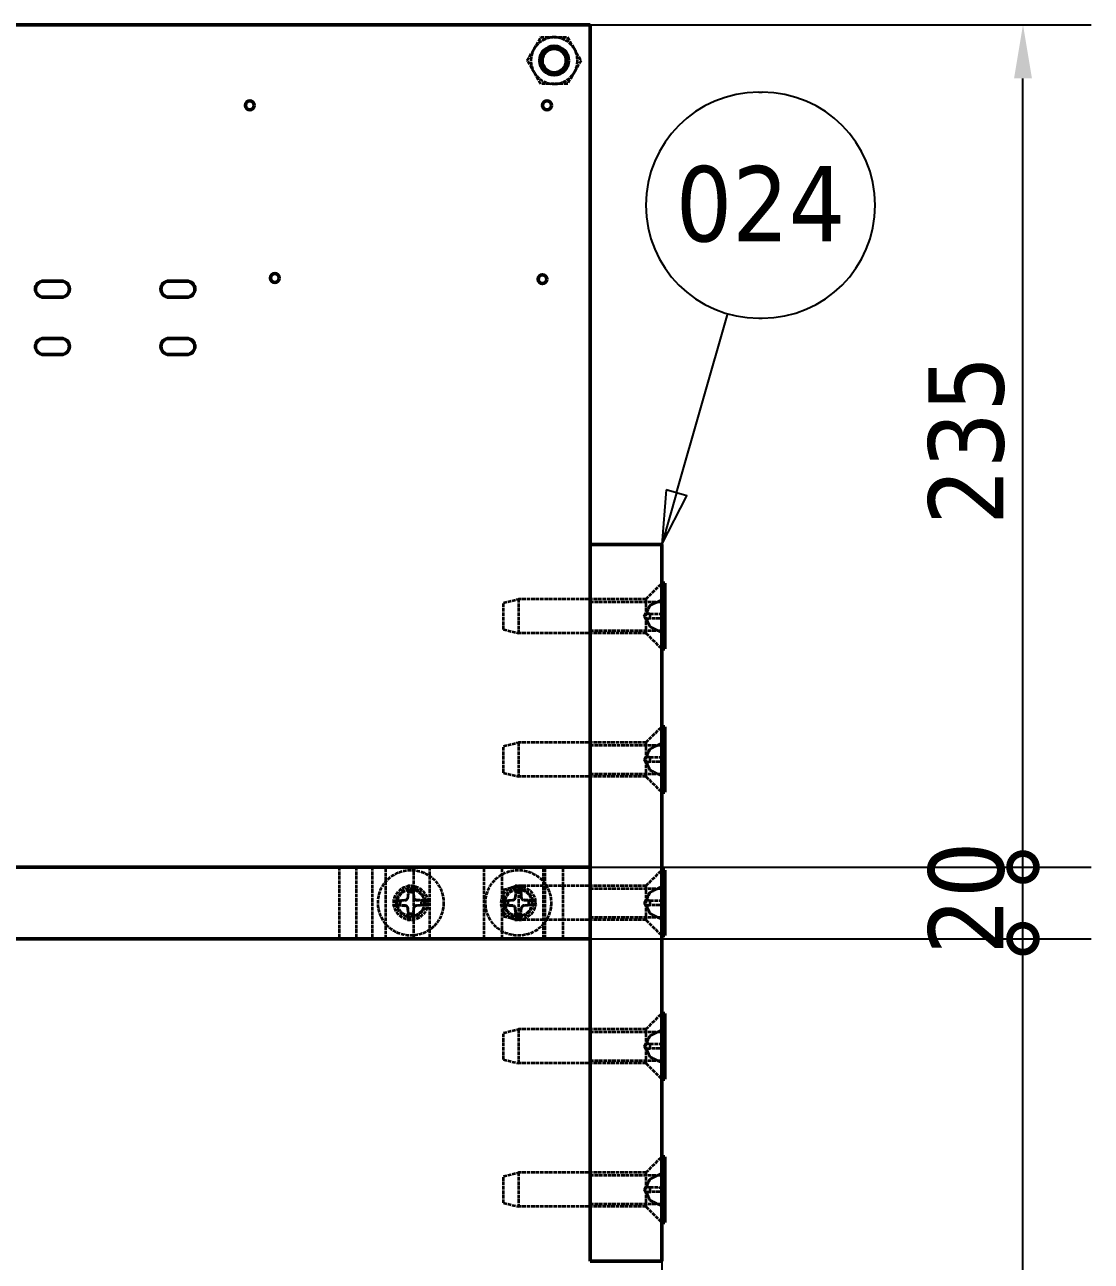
# Model space of a CAD drawing. Header units: millimetres. Extents: x -1407 to 2520, y 0 to 1782.
# Drawn here: x 603.7 to 901.3, y 567.5 to 912.5 of the extents above; entities that cross this region are included whole.
import ezdxf

# ---------------------------------------------------------------- set-up
doc = ezdxf.new("R2010")
doc.units = ezdxf.units.MM
doc.header["$LTSCALE"] = 6
doc.linetypes.add('DASHED', pattern=[0.2068, 0.1655, -0.0413])
for name, color, linetype, lineweight in [('Dimension (ISO)', 7, 'Continuous', 25), ('Hidden (ISO)', 7, 'DASHED', 35), ('Symbol (ISO)', 7, 'Continuous', 25), ('Visible (ISO)', 7, 'Continuous', 50)]:
    doc.layers.add(name, color=color, linetype=linetype, lineweight=lineweight)
doc.styles.add('Note Text (ISO)', font='tahoma.ttf')
doc.dimstyles.new('Default (ISO)', dxfattribs={"dimscale": 6, "dimtxt": 3.5, "dimasz": 2.5, "dimexe": 3.175, "dimexo": 0, "dimgap": 0.762, "dimtad": 1, "dimrnd": 1e-08, "dimzin": 0, "dimtxsty": 'Note Text (ISO)', "dimcen": 0.09, "dimdle": 10, "dimclrd": 256, "dimclre": 256, "dimclrt": 256, "dimazin": 0, "dimtfac": 1.001486, "dimtmove": 0, "dimatfit": 3, "dimfxl": 1, "dimtolj": 1, "dimtzin": 0, "dimlwd": -1, "dimlwe": -1, "dimarcsym": 0})

# ---------------------------------------------------------------- blocks, each defined once
blk = doc.blocks.new('_DotSmall')
at = {"color": 0, "linetype": 'ByBlock', "const_width": 0.5}
blk.add_lwpolyline([(-0.0625, 0, 1), (0.0625, 0, 1)], format="xyb", close=True, dxfattribs=at)
blk = doc.blocks.new('*D43')
at = {"layer": 'Defpoints', "color": 0, "transparency": 16777216}
for p in [(761.4, 657.46), (882.22, 657.46), (761.4, 272.46)]:
    blk.add_point(p, dxfattribs=at)
at = {"layer": 'Dimension (ISO)', "transparency": 16777216}
for p, q in [((761.4, 657.46), (901.27, 657.46)), ((882.22, 287.46), (882.22, 657.46)), ((761.4, 272.46), (901.27, 272.46))]:
    blk.add_line(p, q, dxfattribs=at)
blk.add_solid([(879.72, 287.46), (884.72, 287.46), (882.22, 272.46)], dxfattribs=at)
at = {"layer": 'Dimension (ISO)', "transparency": 16777216, "xscale": 15, "yscale": 15, "zscale": 15, "rotation": 90}
blk.add_blockref('_DotSmall', (882.22, 657.46), dxfattribs=at)
at = {"layer": 'Dimension (ISO)', "transparency": 16777216, "insert": (855.69, 383.06), "char_height": 21, "attachment_point": 1, "rotation": 90, "style": 'Note Text (ISO)'}
blk.add_mtext('\\A1;385', dxfattribs=at)
blk = doc.blocks.new('*D44')
at = {"layer": 'Defpoints', "color": 0, "transparency": 16777216}
for p in [(761.4, 677.46), (882.22, 677.46), (761.4, 657.46)]:
    blk.add_point(p, dxfattribs=at)
at = {"layer": 'Dimension (ISO)', "transparency": 16777216}
for p, q in [((761.4, 677.46), (901.27, 677.46)), ((882.22, 657.46), (882.22, 677.46)), ((761.4, 657.46), (901.27, 657.46))]:
    blk.add_line(p, q, dxfattribs=at)
at = {"layer": 'Dimension (ISO)', "transparency": 16777216, "xscale": 15, "yscale": 15, "zscale": 15}
for p, rotation in [((882.22, 677.46), 90), ((882.22, 657.46), 270)]:
    blk.add_blockref('_DotSmall', p, dxfattribs=dict(at, rotation=rotation))
at = {"layer": 'Dimension (ISO)', "transparency": 16777216, "insert": (855.78, 653.05), "char_height": 21, "attachment_point": 1, "rotation": 90, "style": 'Note Text (ISO)'}
blk.add_mtext('\\A1;20', dxfattribs=at)
blk = doc.blocks.new('*D45')
at = {"layer": 'Defpoints', "color": 0, "transparency": 16777216}
for p in [(761.4, 912.46), (882.22, 912.46), (761.4, 677.46)]:
    blk.add_point(p, dxfattribs=at)
at = {"layer": 'Dimension (ISO)', "transparency": 16777216}
for p, q in [((761.4, 912.46), (901.27, 912.46)), ((882.22, 677.46), (882.22, 897.46)), ((761.4, 677.46), (901.27, 677.46))]:
    blk.add_line(p, q, dxfattribs=at)
blk.add_solid([(879.72, 897.46), (884.72, 897.46), (882.22, 912.46)], dxfattribs=at)
at = {"layer": 'Dimension (ISO)', "transparency": 16777216, "xscale": 15, "yscale": 15, "zscale": 15, "rotation": 270}
blk.add_blockref('_DotSmall', (882.22, 677.46), dxfattribs=at)
at = {"layer": 'Dimension (ISO)', "transparency": 16777216, "insert": (855.78, 772.89), "char_height": 21, "attachment_point": 1, "rotation": 90, "style": 'Note Text (ISO)'}
blk.add_mtext('\\A1;235', dxfattribs=at)
blk = doc.blocks.new('*D50')
at = {"layer": 'Defpoints', "color": 0, "transparency": 16777216}
for p in [(781.4, 567.46), (781.4, 476.46), (761.4, 272.46)]:
    blk.add_point(p, dxfattribs=at)
at = {"layer": 'Dimension (ISO)', "transparency": 16777216}
for p, q in [((781.4, 567.46), (781.4, 457.41)), ((761.4, 476.46), (746.4, 476.46)), ((761.4, 476.46), (781.4, 476.46)), ((796.4, 476.46), (869.51, 476.46))]:
    blk.add_line(p, q, dxfattribs=at)
blk.add_solid([(796.4, 478.96), (796.4, 473.96), (781.4, 476.46)], dxfattribs=at)
at = {"layer": 'Dimension (ISO)', "transparency": 16777216, "xscale": 15, "yscale": 15, "zscale": 15}
blk.add_blockref('_DotSmall', (761.4, 476.46), dxfattribs=at)
at = {"layer": 'Dimension (ISO)', "transparency": 16777216, "insert": (836.11, 502.91), "char_height": 21, "attachment_point": 1, "style": 'Note Text (ISO)'}
blk.add_mtext('\\A1;20', dxfattribs=at)
blk = doc.blocks.new('Balloon14')
at = {"layer": 'Symbol (ISO)'}
for p, q in [((134.748, 148.935), (134.909, 148.935)), ((130.921, 130.314), (133.309, 138.656)), ((134.748, 138.435), (134.909, 138.435)), ((130.44, 130.451), (130.233, 127.91)), ((130.921, 130.314), (130.233, 127.91)), ((130.233, 127.91), (131.402, 130.176)), ((131.402, 130.176), (130.44, 130.451))]:
    blk.add_line(p, q, dxfattribs=at)
at = {"layer": 'Symbol (ISO)', "flags": 128}
blk.add_lwpolyline([(130.44, 130.451), (130.233, 127.91), (131.402, 130.176), (130.44, 130.451)], dxfattribs=at)
at = {"layer": 'Symbol (ISO)'}
for centre, start, end in [((134.748, 143.685), 90, 270), ((134.909, 143.685), 270, 90)]:
    blk.add_arc(centre, 5.25, start, end, dxfattribs=at)
blk.add_solid([(130.44, 130.451), (130.233, 127.91), (131.402, 130.176), (130.44, 130.451)], dxfattribs=at)
at = {"layer": 'Symbol (ISO)', "insert": (134.828, 143.722), "char_height": 3.5, "attachment_point": 5, "style": 'Note Text (ISO)'}
blk.add_mtext('024', dxfattribs=at)

msp = doc.modelspace()

# ---------------------------------------------------------------- linework, layer by layer
at = {"layer": 'Hidden (ISO)'}
for p, q in [((743.89, 902.46), (747.65, 908.96)), ((747.65, 908.96), (755.15, 908.96)), ((755.15, 908.96), (758.91, 902.46)), ((747.65, 895.96), (743.89, 902.46)), ((758.91, 902.46), (755.15, 895.96)), ((755.15, 895.96), (747.65, 895.96)), ((777, 752.21), (781.4, 756.61)), ((737.25, 751.18), (741.45, 752.21)), ((741.45, 752.21), (741.45, 742.71)), ((777, 752.21), (741.45, 752.21)), ((777, 752.21), (777, 742.71)), ((778.11, 750.4), (782.12, 752.4)), ((737.25, 743.74), (737.25, 751.18)), ((761.4, 751.46), (781.4, 751.46)), ((776.55, 747.46), (778.11, 750.4)), ((778.11, 750.4), (778.11, 750.32)), ((776.55, 747.46), (778.11, 744.52)), ((778.11, 748.14), (778.11, 746.78)), ((737.25, 743.74), (741.45, 742.71)), ((777, 742.71), (741.45, 742.71)), ((761.4, 743.46), (781.4, 743.46)), ((777, 742.71), (781.4, 738.31)), ((778.11, 744.6), (778.11, 744.52)), ((778.11, 744.52), (782.12, 742.53)), ((777, 712.21), (781.4, 716.61)), ((737.25, 711.18), (741.45, 712.21)), ((737.25, 703.74), (737.25, 711.18)), ((741.45, 712.21), (741.45, 702.71)), ((777, 712.21), (741.45, 712.21)), ((761.4, 711.46), (781.4, 711.46)), ((777, 712.21), (777, 702.71)), ((778.11, 710.4), (782.12, 712.4)), ((776.55, 707.46), (778.11, 710.4)), ((776.55, 707.46), (778.11, 704.52)), ((778.11, 710.4), (778.11, 710.32)), ((778.11, 708.14), (778.11, 706.78)), ((778.11, 704.6), (778.11, 704.52)), ((778.11, 704.52), (782.12, 702.53)), ((737.25, 703.74), (741.45, 702.71)), ((777, 702.71), (741.45, 702.71)), ((761.4, 703.46), (781.4, 703.46)), ((777, 702.71), (781.4, 698.31)), ((691.4, 677.46), (691.4, 657.46)), ((696.15, 677.46), (696.15, 657.46)), ((700.65, 677.46), (700.65, 657.46)), ((704.4, 657.46), (704.4, 677.46)), ((712.15, 677.46), (712.15, 657.46)), ((716.65, 677.46), (716.65, 657.46)), ((731.9, 657.46), (731.9, 677.46)), ((736.9, 657.46), (736.9, 677.46)), ((748.4, 657.46), (748.4, 677.46)), ((748.9, 657.46), (748.9, 677.46)), ((753.9, 657.46), (753.9, 677.46)), ((777, 672.21), (781.4, 676.61)), ((710.82, 672.57), (710.55, 668.99)), ((711.98, 672.57), (712.24, 668.99)), ((737.25, 671.18), (741.45, 672.21)), ((737.25, 663.74), (737.25, 671.18)), ((740.82, 672.57), (740.55, 668.99)), ((741.45, 672.21), (741.45, 662.71)), ((777, 672.21), (741.45, 672.21)), ((741.98, 672.57), (742.24, 668.99)), ((761.4, 671.46), (781.4, 671.46)), ((776.55, 667.46), (778.11, 670.4)), ((777, 672.21), (777, 662.71)), ((778.11, 670.4), (782.12, 672.4)), ((778.11, 670.4), (778.11, 670.32)), ((706.29, 668.04), (709.87, 668.31)), ((706.29, 666.88), (709.87, 666.62)), ((710.82, 662.35), (710.55, 665.93)), ((711.98, 662.35), (712.24, 665.93)), ((716.51, 668.04), (712.93, 668.31)), ((716.51, 666.88), (712.93, 666.62)), ((736.29, 668.04), (739.87, 668.31)), ((736.29, 666.88), (739.87, 666.62)), ((740.82, 662.35), (740.55, 665.93)), ((741.98, 662.35), (742.24, 665.93)), ((746.51, 668.04), (742.93, 668.31)), ((746.51, 666.88), (742.93, 666.62)), ((776.55, 667.46), (778.11, 664.52)), ((778.11, 668.14), (778.11, 666.78)), ((737.25, 663.74), (741.45, 662.71)), ((777, 662.71), (741.45, 662.71)), ((761.4, 663.46), (781.4, 663.46)), ((777, 662.71), (781.4, 658.31)), ((778.11, 664.6), (778.11, 664.52)), ((778.11, 664.52), (782.12, 662.53)), ((777, 632.21), (781.4, 636.61)), ((737.25, 631.18), (741.45, 632.21)), ((741.45, 632.21), (741.45, 622.71)), ((777, 632.21), (741.45, 632.21)), ((761.4, 631.46), (781.4, 631.46)), ((777, 632.21), (777, 622.71)), ((778.11, 630.4), (782.12, 632.4)), ((737.25, 623.74), (737.25, 631.18)), ((776.55, 627.46), (778.11, 630.4)), ((778.11, 630.4), (778.11, 630.32)), ((778.11, 628.14), (778.11, 626.78)), ((776.55, 627.46), (778.11, 624.52)), ((778.11, 624.6), (778.11, 624.52)), ((778.11, 624.52), (782.12, 622.53)), ((737.25, 623.74), (741.45, 622.71)), ((777, 622.71), (741.45, 622.71)), ((761.4, 623.46), (781.4, 623.46)), ((777, 622.71), (781.4, 618.31)), ((777, 592.21), (781.4, 596.61)), ((737.25, 591.18), (741.45, 592.21)), ((737.25, 583.74), (737.25, 591.18)), ((741.45, 592.21), (741.45, 582.71)), ((777, 592.21), (741.45, 592.21)), ((761.4, 591.46), (781.4, 591.46)), ((776.55, 587.46), (778.11, 590.4)), ((777, 592.21), (777, 582.71)), ((778.11, 590.4), (782.12, 592.4)), ((778.11, 590.4), (778.11, 590.32)), ((776.55, 587.46), (778.11, 584.52)), ((778.11, 588.14), (778.11, 586.78)), ((737.25, 583.74), (741.45, 582.71)), ((761.4, 583.46), (781.4, 583.46)), ((778.11, 584.6), (778.11, 584.52)), ((778.11, 584.52), (782.12, 582.53)), ((777, 582.71), (741.45, 582.71)), ((777, 582.71), (781.4, 578.31))]:
    msp.add_line(p, q, dxfattribs=at)
for centre, radius in [((711.4, 667.46), 9.15), ((741.4, 667.46), 9.15), ((711.4, 667.46), 4.75), ((711.4, 667.46), 4), ((711.4, 667.46), 3.72), ((741.4, 667.46), 4.75), ((741.4, 667.46), 4), ((741.4, 667.46), 3.72)]:
    msp.add_circle(centre, radius, dxfattribs=at)
for centre, radius, start, end in [((751.4, 902.46), 6.5, 90, 150.0015), ((751.4, 902.46), 6.5, 29.9985, 90), ((751.4, 902.46), 6.5, 150.0015, 209.9985), ((751.4, 902.46), 6.5, 330.0015, 29.9985), ((751.4, 902.46), 6.5, 209.9985, 270), ((751.4, 902.46), 6.5, 270, 330.0015), ((782.01, 752.61), 0.238, 296.5, 0), ((782.01, 742.31), 0.238, 0, 63.5), ((782.01, 712.61), 0.238, 296.5, 0), ((782.01, 702.31), 0.238, 0, 63.5), ((711.4, 667.46), 2.94, 76.6931, 103.3069), ((741.4, 667.46), 2.94, 76.6931, 103.3069), ((782.01, 672.61), 0.238, 296.5, 0), ((711.4, 667.46), 2.94, 166.6931, 193.3069), ((709.81, 669.05), 0.744, 274.1627, 355.8373), ((709.81, 665.87), 0.744, 4.1627, 85.8373), ((712.99, 669.05), 0.744, 184.1627, 265.8373), ((712.99, 665.87), 0.744, 94.1627, 175.8373), ((711.4, 667.46), 2.94, 346.6931, 13.3069), ((741.4, 667.46), 2.94, 166.6931, 193.3069), ((739.81, 669.05), 0.744, 274.1627, 355.8373), ((739.81, 665.87), 0.744, 4.1627, 85.8373), ((742.99, 669.05), 0.744, 184.1627, 265.8373), ((742.99, 665.87), 0.744, 94.1627, 175.8373), ((741.4, 667.46), 2.94, 346.6931, 13.3069), ((711.4, 667.46), 2.94, 256.6931, 283.3069), ((741.4, 667.46), 2.94, 256.6931, 283.3069), ((782.01, 662.31), 0.238, 0, 63.5), ((782.01, 632.61), 0.238, 296.5, 0), ((782.01, 622.31), 0.238, 0, 63.5), ((782.01, 592.61), 0.238, 296.5, 0), ((782.01, 582.31), 0.238, 0, 63.5)]:
    msp.add_arc(centre, radius, start, end, dxfattribs=at)
for points, weights in [([(782.12, 752.36), (779.58, 751.08), (778.11, 750.32)], [1.0017923273, 1.03689894362, 1]), ([(778.11, 750.32), (777.68, 749.48), (777.46, 748.99)], [1, 1.2714534298, 1.48220437453]), ([(777.46, 748.22), (777.68, 748.19), (778.11, 748.14)], [1.48220437453, 1.2714534298, 1]), ([(778.11, 746.78), (777.68, 746.73), (777.46, 746.7)], [1, 1.2714534298, 1.48220437453]), ([(777.46, 745.93), (777.68, 745.45), (778.11, 744.6)], [1.48220437453, 1.2714534298, 1]), ([(778.11, 748.14), (779.58, 748.11), (782.12, 748.06)], [1, 1.03689894362, 1.0017923273]), ([(782.12, 746.86), (779.58, 746.81), (778.11, 746.78)], [1.0017923273, 1.03689894362, 1]), ([(778.11, 744.6), (779.58, 743.84), (782.12, 742.56)], [1, 1.03689894362, 1.0017923273]), ([(782.12, 712.36), (779.58, 711.08), (778.11, 710.32)], [1.0017923273, 1.03689894362, 1]), ([(778.11, 710.32), (777.68, 709.48), (777.46, 708.99)], [1, 1.2714534298, 1.48220437453]), ([(777.46, 708.22), (777.68, 708.19), (778.11, 708.14)], [1.48220437453, 1.2714534298, 1]), ([(778.11, 708.14), (779.58, 708.11), (782.12, 708.06)], [1, 1.03689894362, 1.0017923273]), ([(778.11, 706.78), (777.68, 706.73), (777.46, 706.7)], [1, 1.2714534298, 1.48220437453]), ([(777.46, 705.93), (777.68, 705.45), (778.11, 704.6)], [1.48220437453, 1.2714534298, 1]), ([(782.12, 706.86), (779.58, 706.81), (778.11, 706.78)], [1.0017923273, 1.03689894362, 1]), ([(778.11, 704.6), (779.58, 703.84), (782.12, 702.56)], [1, 1.03689894362, 1.0017923273]), ([(710.64, 668.99), (710.67, 669.48), (710.72, 670.32)], [1.48220437453, 1.2714534298, 1]), ([(710.72, 670.32), (710.75, 671.08), (710.8, 672.36)], [1, 1.03689894362, 1.0017923273]), ([(712, 672.36), (712.05, 671.08), (712.08, 670.32)], [1.0017923273, 1.03689894362, 1]), ([(712.08, 670.32), (712.13, 669.48), (712.16, 668.99)], [1, 1.2714534298, 1.48220437453]), ([(740.64, 668.99), (740.67, 669.48), (740.72, 670.32)], [1.48220437453, 1.2714534298, 1]), ([(740.72, 670.32), (740.75, 671.08), (740.8, 672.36)], [1, 1.03689894362, 1.0017923273]), ([(742, 672.36), (742.05, 671.08), (742.08, 670.32)], [1.0017923273, 1.03689894362, 1]), ([(742.08, 670.32), (742.13, 669.48), (742.16, 668.99)], [1, 1.2714534298, 1.48220437453]), ([(778.11, 670.32), (777.68, 669.48), (777.46, 668.99)], [1, 1.2714534298, 1.48220437453]), ([(782.12, 672.36), (779.58, 671.08), (778.11, 670.32)], [1.0017923273, 1.03689894362, 1]), ([(706.5, 668.06), (707.78, 668.11), (708.54, 668.14)], [1.0017923273, 1.03689894362, 1]), ([(708.54, 666.78), (707.78, 666.81), (706.5, 666.86)], [1, 1.03689894362, 1.0017923273]), ([(708.54, 668.14), (709.38, 668.19), (709.87, 668.22)], [1, 1.2714534298, 1.48220437453]), ([(709.87, 666.7), (709.38, 666.73), (708.54, 666.78)], [1.48220437453, 1.2714534298, 1]), ([(710.72, 664.6), (710.67, 665.45), (710.64, 665.93)], [1, 1.2714534298, 1.48220437453]), ([(712.16, 665.93), (712.13, 665.45), (712.08, 664.6)], [1.48220437453, 1.2714534298, 1]), ([(712.93, 668.22), (713.41, 668.19), (714.26, 668.14)], [1.48220437453, 1.2714534298, 1]), ([(714.26, 666.78), (713.41, 666.73), (712.93, 666.7)], [1, 1.2714534298, 1.48220437453]), ([(714.26, 668.14), (715.02, 668.11), (716.3, 668.06)], [1, 1.03689894362, 1.0017923273]), ([(716.3, 666.86), (715.02, 666.81), (714.26, 666.78)], [1.0017923273, 1.03689894362, 1]), ([(736.5, 668.06), (737.78, 668.11), (738.54, 668.14)], [1.0017923273, 1.03689894362, 1]), ([(738.54, 666.78), (737.78, 666.81), (736.5, 666.86)], [1, 1.03689894362, 1.0017923273]), ([(738.54, 668.14), (739.38, 668.19), (739.87, 668.22)], [1, 1.2714534298, 1.48220437453]), ([(739.87, 666.7), (739.38, 666.73), (738.54, 666.78)], [1.48220437453, 1.2714534298, 1]), ([(740.72, 664.6), (740.67, 665.45), (740.64, 665.93)], [1, 1.2714534298, 1.48220437453]), ([(742.16, 665.93), (742.13, 665.45), (742.08, 664.6)], [1.48220437453, 1.2714534298, 1]), ([(742.93, 668.22), (743.41, 668.19), (744.26, 668.14)], [1.48220437453, 1.2714534298, 1]), ([(744.26, 666.78), (743.41, 666.73), (742.93, 666.7)], [1, 1.2714534298, 1.48220437453]), ([(744.26, 668.14), (745.02, 668.11), (746.3, 668.06)], [1, 1.03689894362, 1.0017923273]), ([(746.3, 666.86), (745.02, 666.81), (744.26, 666.78)], [1.0017923273, 1.03689894362, 1]), ([(777.46, 668.22), (777.68, 668.19), (778.11, 668.14)], [1.48220437453, 1.2714534298, 1]), ([(778.11, 666.78), (777.68, 666.73), (777.46, 666.7)], [1, 1.2714534298, 1.48220437453]), ([(777.46, 665.93), (777.68, 665.45), (778.11, 664.6)], [1.48220437453, 1.2714534298, 1]), ([(778.11, 668.14), (779.58, 668.11), (782.12, 668.06)], [1, 1.03689894362, 1.0017923273]), ([(782.12, 666.86), (779.58, 666.81), (778.11, 666.78)], [1.0017923273, 1.03689894362, 1]), ([(710.8, 662.56), (710.75, 663.84), (710.72, 664.6)], [1.0017923273, 1.03689894362, 1]), ([(712.08, 664.6), (712.05, 663.84), (712, 662.56)], [1, 1.03689894362, 1.0017923273]), ([(740.8, 662.56), (740.75, 663.84), (740.72, 664.6)], [1.0017923273, 1.03689894362, 1]), ([(742.08, 664.6), (742.05, 663.84), (742, 662.56)], [1, 1.03689894362, 1.0017923273]), ([(778.11, 664.6), (779.58, 663.84), (782.12, 662.56)], [1, 1.03689894362, 1.0017923273]), ([(782.12, 632.36), (779.58, 631.08), (778.11, 630.32)], [1.0017923273, 1.03689894362, 1]), ([(778.11, 630.32), (777.68, 629.48), (777.46, 628.99)], [1, 1.2714534298, 1.48220437453]), ([(777.46, 628.22), (777.68, 628.19), (778.11, 628.14)], [1.48220437453, 1.2714534298, 1]), ([(778.11, 628.14), (779.58, 628.11), (782.12, 628.06)], [1, 1.03689894362, 1.0017923273]), ([(778.11, 626.78), (777.68, 626.73), (777.46, 626.7)], [1, 1.2714534298, 1.48220437453]), ([(777.46, 625.93), (777.68, 625.45), (778.11, 624.6)], [1.48220437453, 1.2714534298, 1]), ([(782.12, 626.86), (779.58, 626.81), (778.11, 626.78)], [1.0017923273, 1.03689894362, 1]), ([(778.11, 624.6), (779.58, 623.84), (782.12, 622.56)], [1, 1.03689894362, 1.0017923273]), ([(778.11, 590.32), (777.68, 589.48), (777.46, 588.99)], [1, 1.2714534298, 1.48220437453]), ([(782.12, 592.36), (779.58, 591.08), (778.11, 590.32)], [1.0017923273, 1.03689894362, 1]), ([(777.46, 588.22), (777.68, 588.19), (778.11, 588.14)], [1.48220437453, 1.2714534298, 1]), ([(778.11, 586.78), (777.68, 586.73), (777.46, 586.7)], [1, 1.2714534298, 1.48220437453]), ([(778.11, 588.14), (779.58, 588.11), (782.12, 588.06)], [1, 1.03689894362, 1.0017923273]), ([(782.12, 586.86), (779.58, 586.81), (778.11, 586.78)], [1.0017923273, 1.03689894362, 1]), ([(777.46, 585.93), (777.68, 585.45), (778.11, 584.6)], [1.48220437453, 1.2714534298, 1]), ([(778.11, 584.6), (779.58, 583.84), (782.12, 582.56)], [1, 1.03689894362, 1.0017923273])]:
    msp.add_rational_spline(points, weights, degree=2, dxfattribs=at)
for points, knots in [([(782.12, 752.36), (782.14, 752.37), (782.16, 752.39), (782.2, 752.42), (782.22, 752.45), (782.24, 752.51), (782.25, 752.54), (782.25, 752.57)], [0.08155065, 0.08155065, 0.08155065, 0.08155065, 0.08870364, 0.08870364, 0.09763224, 0.09763224, 0.10665098, 0.10665098, 0.10665098, 0.10665098]), ([(777.46, 748.99), (777.44, 748.95), (777.42, 748.91), (777.38, 748.8), (777.35, 748.72), (777.31, 748.58), (777.3, 748.51), (777.3, 748.41), (777.31, 748.36), (777.35, 748.28), (777.38, 748.25), (777.42, 748.23), (777.44, 748.22), (777.46, 748.22)], [0.3714856, 0.3714856, 0.3714856, 0.3714856, 0.3844278, 0.3844278, 0.4074344, 0.4074344, 0.430441, 0.430441, 0.4534477, 0.4534477, 0.4764543, 0.4764543, 0.4893965, 0.4893965, 0.4893965, 0.4893965]), ([(777.46, 746.7), (777.44, 746.7), (777.42, 746.69), (777.38, 746.67), (777.35, 746.64), (777.31, 746.57), (777.3, 746.52), (777.3, 746.41), (777.31, 746.34), (777.35, 746.2), (777.38, 746.13), (777.42, 746.02), (777.44, 745.98), (777.46, 745.93)], [0.3714856, 0.3714856, 0.3714856, 0.3714856, 0.3844278, 0.3844278, 0.4074344, 0.4074344, 0.430441, 0.430441, 0.4534477, 0.4534477, 0.4764543, 0.4764543, 0.4893965, 0.4893965, 0.4893965, 0.4893965]), ([(782.25, 748.04), (782.25, 748.05), (782.24, 748.05), (782.22, 748.05), (782.2, 748.06), (782.16, 748.06), (782.14, 748.06), (782.12, 748.06)], [0.03558365, 0.03558365, 0.03558365, 0.03558365, 0.04460239, 0.04460239, 0.05353099, 0.05353099, 0.06068398, 0.06068398, 0.06068398, 0.06068398]), ([(782.12, 746.86), (782.14, 746.86), (782.16, 746.86), (782.2, 746.87), (782.22, 746.87), (782.24, 746.87), (782.25, 746.87), (782.25, 746.88)], [0.08155065, 0.08155065, 0.08155065, 0.08155065, 0.08870364, 0.08870364, 0.09763224, 0.09763224, 0.10665098, 0.10665098, 0.10665098, 0.10665098]), ([(782.25, 742.35), (782.25, 742.38), (782.24, 742.41), (782.22, 742.47), (782.2, 742.5), (782.16, 742.54), (782.14, 742.55), (782.12, 742.56)], [0.03558365, 0.03558365, 0.03558365, 0.03558365, 0.04460239, 0.04460239, 0.05353099, 0.05353099, 0.06068398, 0.06068398, 0.06068398, 0.06068398]), ([(782.12, 712.36), (782.14, 712.37), (782.16, 712.39), (782.2, 712.42), (782.22, 712.45), (782.24, 712.51), (782.25, 712.54), (782.25, 712.57)], [0.08155065, 0.08155065, 0.08155065, 0.08155065, 0.08870364, 0.08870364, 0.09763224, 0.09763224, 0.10665098, 0.10665098, 0.10665098, 0.10665098]), ([(777.46, 708.99), (777.44, 708.95), (777.42, 708.91), (777.38, 708.8), (777.35, 708.72), (777.31, 708.58), (777.3, 708.51), (777.3, 708.41), (777.31, 708.36), (777.35, 708.28), (777.38, 708.25), (777.42, 708.23), (777.44, 708.22), (777.46, 708.22)], [0.3714856, 0.3714856, 0.3714856, 0.3714856, 0.3844278, 0.3844278, 0.4074344, 0.4074344, 0.430441, 0.430441, 0.4534477, 0.4534477, 0.4764543, 0.4764543, 0.4893965, 0.4893965, 0.4893965, 0.4893965]), ([(782.25, 708.04), (782.25, 708.05), (782.24, 708.05), (782.22, 708.05), (782.2, 708.06), (782.16, 708.06), (782.14, 708.06), (782.12, 708.06)], [0.03558365, 0.03558365, 0.03558365, 0.03558365, 0.04460239, 0.04460239, 0.05353099, 0.05353099, 0.06068398, 0.06068398, 0.06068398, 0.06068398]), ([(777.46, 706.7), (777.44, 706.7), (777.42, 706.69), (777.38, 706.67), (777.35, 706.64), (777.31, 706.57), (777.3, 706.52), (777.3, 706.41), (777.31, 706.34), (777.35, 706.2), (777.38, 706.13), (777.42, 706.02), (777.44, 705.98), (777.46, 705.93)], [0.3714856, 0.3714856, 0.3714856, 0.3714856, 0.3844278, 0.3844278, 0.4074344, 0.4074344, 0.430441, 0.430441, 0.4534477, 0.4534477, 0.4764543, 0.4764543, 0.4893965, 0.4893965, 0.4893965, 0.4893965]), ([(782.12, 706.86), (782.14, 706.86), (782.16, 706.86), (782.2, 706.87), (782.22, 706.87), (782.24, 706.87), (782.25, 706.87), (782.25, 706.88)], [0.08155065, 0.08155065, 0.08155065, 0.08155065, 0.08870364, 0.08870364, 0.09763224, 0.09763224, 0.10665098, 0.10665098, 0.10665098, 0.10665098]), ([(782.25, 702.35), (782.25, 702.38), (782.24, 702.41), (782.22, 702.47), (782.2, 702.5), (782.16, 702.54), (782.14, 702.55), (782.12, 702.56)], [0.03558365, 0.03558365, 0.03558365, 0.03558365, 0.04460239, 0.04460239, 0.05353099, 0.05353099, 0.06068398, 0.06068398, 0.06068398, 0.06068398]), ([(710.82, 672.57), (710.81, 672.54), (710.81, 672.51), (710.81, 672.45), (710.81, 672.42), (710.8, 672.39), (710.8, 672.37), (710.8, 672.36)], [0.03558365, 0.03558365, 0.03558365, 0.03558365, 0.04460239, 0.04460239, 0.05353099, 0.05353099, 0.06068398, 0.06068398, 0.06068398, 0.06068398]), ([(712, 672.36), (712, 672.37), (712, 672.39), (711.99, 672.42), (711.99, 672.45), (711.99, 672.51), (711.99, 672.54), (711.98, 672.57)], [0.08155065, 0.08155065, 0.08155065, 0.08155065, 0.08870364, 0.08870364, 0.09763224, 0.09763224, 0.10665098, 0.10665098, 0.10665098, 0.10665098]), ([(740.82, 672.57), (740.81, 672.54), (740.81, 672.51), (740.81, 672.45), (740.81, 672.42), (740.8, 672.39), (740.8, 672.37), (740.8, 672.36)], [0.03558365, 0.03558365, 0.03558365, 0.03558365, 0.04460239, 0.04460239, 0.05353099, 0.05353099, 0.06068398, 0.06068398, 0.06068398, 0.06068398]), ([(742, 672.36), (742, 672.37), (742, 672.39), (741.99, 672.42), (741.99, 672.45), (741.99, 672.51), (741.99, 672.54), (741.98, 672.57)], [0.08155065, 0.08155065, 0.08155065, 0.08155065, 0.08870364, 0.08870364, 0.09763224, 0.09763224, 0.10665098, 0.10665098, 0.10665098, 0.10665098]), ([(782.12, 672.36), (782.14, 672.37), (782.16, 672.39), (782.2, 672.42), (782.22, 672.45), (782.24, 672.51), (782.25, 672.54), (782.25, 672.57)], [0.08155065, 0.08155065, 0.08155065, 0.08155065, 0.08870364, 0.08870364, 0.09763224, 0.09763224, 0.10665098, 0.10665098, 0.10665098, 0.10665098]), ([(706.5, 668.06), (706.49, 668.06), (706.47, 668.06), (706.44, 668.06), (706.41, 668.05), (706.35, 668.05), (706.32, 668.05), (706.29, 668.04)], [0.08155065, 0.08155065, 0.08155065, 0.08155065, 0.08870364, 0.08870364, 0.09763224, 0.09763224, 0.10665098, 0.10665098, 0.10665098, 0.10665098]), ([(706.29, 666.88), (706.32, 666.87), (706.35, 666.87), (706.41, 666.87), (706.44, 666.87), (706.47, 666.86), (706.49, 666.86), (706.5, 666.86)], [0.03558365, 0.03558365, 0.03558365, 0.03558365, 0.04460239, 0.04460239, 0.05353099, 0.05353099, 0.06068398, 0.06068398, 0.06068398, 0.06068398]), ([(709.87, 668.22), (709.91, 668.22), (709.96, 668.23), (710.06, 668.25), (710.14, 668.28), (710.28, 668.36), (710.35, 668.41), (710.45, 668.51), (710.5, 668.58), (710.58, 668.72), (710.61, 668.8), (710.63, 668.91), (710.64, 668.95), (710.64, 668.99)], [0.3714856, 0.3714856, 0.3714856, 0.3714856, 0.3844278, 0.3844278, 0.4074344, 0.4074344, 0.430441, 0.430441, 0.4534477, 0.4534477, 0.4764543, 0.4764543, 0.4893965, 0.4893965, 0.4893965, 0.4893965]), ([(710.64, 665.93), (710.64, 665.98), (710.63, 666.02), (710.61, 666.13), (710.58, 666.2), (710.5, 666.34), (710.45, 666.41), (710.35, 666.52), (710.28, 666.57), (710.14, 666.64), (710.06, 666.67), (709.96, 666.69), (709.91, 666.7), (709.87, 666.7)], [0.3714856, 0.3714856, 0.3714856, 0.3714856, 0.3844278, 0.3844278, 0.4074344, 0.4074344, 0.430441, 0.430441, 0.4534477, 0.4534477, 0.4764543, 0.4764543, 0.4893965, 0.4893965, 0.4893965, 0.4893965]), ([(712.16, 668.99), (712.16, 668.95), (712.17, 668.91), (712.19, 668.8), (712.22, 668.72), (712.3, 668.58), (712.35, 668.51), (712.45, 668.41), (712.52, 668.36), (712.66, 668.28), (712.74, 668.25), (712.84, 668.23), (712.88, 668.22), (712.93, 668.22)], [0.3714856, 0.3714856, 0.3714856, 0.3714856, 0.3844278, 0.3844278, 0.4074344, 0.4074344, 0.430441, 0.430441, 0.4534477, 0.4534477, 0.4764543, 0.4764543, 0.4893965, 0.4893965, 0.4893965, 0.4893965]), ([(712.93, 666.7), (712.88, 666.7), (712.84, 666.69), (712.74, 666.67), (712.66, 666.64), (712.52, 666.57), (712.45, 666.52), (712.35, 666.41), (712.3, 666.34), (712.22, 666.2), (712.19, 666.13), (712.17, 666.02), (712.16, 665.98), (712.16, 665.93)], [0.3714856, 0.3714856, 0.3714856, 0.3714856, 0.3844278, 0.3844278, 0.4074344, 0.4074344, 0.430441, 0.430441, 0.4534477, 0.4534477, 0.4764543, 0.4764543, 0.4893965, 0.4893965, 0.4893965, 0.4893965]), ([(716.51, 668.04), (716.48, 668.05), (716.45, 668.05), (716.39, 668.05), (716.36, 668.06), (716.33, 668.06), (716.31, 668.06), (716.3, 668.06)], [0.03558365, 0.03558365, 0.03558365, 0.03558365, 0.04460239, 0.04460239, 0.05353099, 0.05353099, 0.06068398, 0.06068398, 0.06068398, 0.06068398]), ([(716.3, 666.86), (716.31, 666.86), (716.33, 666.86), (716.36, 666.87), (716.39, 666.87), (716.45, 666.87), (716.48, 666.87), (716.51, 666.88)], [0.08155065, 0.08155065, 0.08155065, 0.08155065, 0.08870364, 0.08870364, 0.09763224, 0.09763224, 0.10665098, 0.10665098, 0.10665098, 0.10665098]), ([(736.5, 668.06), (736.49, 668.06), (736.47, 668.06), (736.44, 668.06), (736.41, 668.05), (736.35, 668.05), (736.32, 668.05), (736.29, 668.04)], [0.08155065, 0.08155065, 0.08155065, 0.08155065, 0.08870364, 0.08870364, 0.09763224, 0.09763224, 0.10665098, 0.10665098, 0.10665098, 0.10665098]), ([(736.29, 666.88), (736.32, 666.87), (736.35, 666.87), (736.41, 666.87), (736.44, 666.87), (736.47, 666.86), (736.49, 666.86), (736.5, 666.86)], [0.03558365, 0.03558365, 0.03558365, 0.03558365, 0.04460239, 0.04460239, 0.05353099, 0.05353099, 0.06068398, 0.06068398, 0.06068398, 0.06068398]), ([(739.87, 668.22), (739.91, 668.22), (739.96, 668.23), (740.06, 668.25), (740.14, 668.28), (740.28, 668.36), (740.35, 668.41), (740.45, 668.51), (740.5, 668.58), (740.58, 668.72), (740.61, 668.8), (740.63, 668.91), (740.64, 668.95), (740.64, 668.99)], [0.3714856, 0.3714856, 0.3714856, 0.3714856, 0.3844278, 0.3844278, 0.4074344, 0.4074344, 0.430441, 0.430441, 0.4534477, 0.4534477, 0.4764543, 0.4764543, 0.4893965, 0.4893965, 0.4893965, 0.4893965]), ([(740.64, 665.93), (740.64, 665.98), (740.63, 666.02), (740.61, 666.13), (740.58, 666.2), (740.5, 666.34), (740.45, 666.41), (740.35, 666.52), (740.28, 666.57), (740.14, 666.64), (740.06, 666.67), (739.96, 666.69), (739.91, 666.7), (739.87, 666.7)], [0.3714856, 0.3714856, 0.3714856, 0.3714856, 0.3844278, 0.3844278, 0.4074344, 0.4074344, 0.430441, 0.430441, 0.4534477, 0.4534477, 0.4764543, 0.4764543, 0.4893965, 0.4893965, 0.4893965, 0.4893965]), ([(742.16, 668.99), (742.16, 668.95), (742.17, 668.91), (742.19, 668.8), (742.22, 668.72), (742.3, 668.58), (742.35, 668.51), (742.45, 668.41), (742.52, 668.36), (742.66, 668.28), (742.74, 668.25), (742.84, 668.23), (742.88, 668.22), (742.93, 668.22)], [0.3714856, 0.3714856, 0.3714856, 0.3714856, 0.3844278, 0.3844278, 0.4074344, 0.4074344, 0.430441, 0.430441, 0.4534477, 0.4534477, 0.4764543, 0.4764543, 0.4893965, 0.4893965, 0.4893965, 0.4893965]), ([(742.93, 666.7), (742.88, 666.7), (742.84, 666.69), (742.74, 666.67), (742.66, 666.64), (742.52, 666.57), (742.45, 666.52), (742.35, 666.41), (742.3, 666.34), (742.22, 666.2), (742.19, 666.13), (742.17, 666.02), (742.16, 665.98), (742.16, 665.93)], [0.3714856, 0.3714856, 0.3714856, 0.3714856, 0.3844278, 0.3844278, 0.4074344, 0.4074344, 0.430441, 0.430441, 0.4534477, 0.4534477, 0.4764543, 0.4764543, 0.4893965, 0.4893965, 0.4893965, 0.4893965]), ([(746.51, 668.04), (746.48, 668.05), (746.45, 668.05), (746.39, 668.05), (746.36, 668.06), (746.33, 668.06), (746.31, 668.06), (746.3, 668.06)], [0.03558365, 0.03558365, 0.03558365, 0.03558365, 0.04460239, 0.04460239, 0.05353099, 0.05353099, 0.06068398, 0.06068398, 0.06068398, 0.06068398]), ([(746.3, 666.86), (746.31, 666.86), (746.33, 666.86), (746.36, 666.87), (746.39, 666.87), (746.45, 666.87), (746.48, 666.87), (746.51, 666.88)], [0.08155065, 0.08155065, 0.08155065, 0.08155065, 0.08870364, 0.08870364, 0.09763224, 0.09763224, 0.10665098, 0.10665098, 0.10665098, 0.10665098]), ([(777.46, 668.99), (777.44, 668.95), (777.42, 668.91), (777.38, 668.8), (777.35, 668.72), (777.31, 668.58), (777.3, 668.51), (777.3, 668.41), (777.31, 668.36), (777.35, 668.28), (777.38, 668.25), (777.42, 668.23), (777.44, 668.22), (777.46, 668.22)], [0.3714856, 0.3714856, 0.3714856, 0.3714856, 0.3844278, 0.3844278, 0.4074344, 0.4074344, 0.430441, 0.430441, 0.4534477, 0.4534477, 0.4764543, 0.4764543, 0.4893965, 0.4893965, 0.4893965, 0.4893965]), ([(777.46, 666.7), (777.44, 666.7), (777.42, 666.69), (777.38, 666.67), (777.35, 666.64), (777.31, 666.57), (777.3, 666.52), (777.3, 666.41), (777.31, 666.34), (777.35, 666.2), (777.38, 666.13), (777.42, 666.02), (777.44, 665.98), (777.46, 665.93)], [0.3714856, 0.3714856, 0.3714856, 0.3714856, 0.3844278, 0.3844278, 0.4074344, 0.4074344, 0.430441, 0.430441, 0.4534477, 0.4534477, 0.4764543, 0.4764543, 0.4893965, 0.4893965, 0.4893965, 0.4893965]), ([(782.25, 668.04), (782.25, 668.05), (782.24, 668.05), (782.22, 668.05), (782.2, 668.06), (782.16, 668.06), (782.14, 668.06), (782.12, 668.06)], [0.03558365, 0.03558365, 0.03558365, 0.03558365, 0.04460239, 0.04460239, 0.05353099, 0.05353099, 0.06068398, 0.06068398, 0.06068398, 0.06068398]), ([(782.12, 666.86), (782.14, 666.86), (782.16, 666.86), (782.2, 666.87), (782.22, 666.87), (782.24, 666.87), (782.25, 666.87), (782.25, 666.88)], [0.08155065, 0.08155065, 0.08155065, 0.08155065, 0.08870364, 0.08870364, 0.09763224, 0.09763224, 0.10665098, 0.10665098, 0.10665098, 0.10665098]), ([(710.8, 662.56), (710.8, 662.55), (710.8, 662.54), (710.81, 662.5), (710.81, 662.47), (710.81, 662.41), (710.81, 662.38), (710.82, 662.35)], [0.08155065, 0.08155065, 0.08155065, 0.08155065, 0.08870364, 0.08870364, 0.09763224, 0.09763224, 0.10665098, 0.10665098, 0.10665098, 0.10665098]), ([(711.98, 662.35), (711.99, 662.38), (711.99, 662.41), (711.99, 662.47), (711.99, 662.5), (712, 662.54), (712, 662.55), (712, 662.56)], [0.03558365, 0.03558365, 0.03558365, 0.03558365, 0.04460239, 0.04460239, 0.05353099, 0.05353099, 0.06068398, 0.06068398, 0.06068398, 0.06068398]), ([(740.8, 662.56), (740.8, 662.55), (740.8, 662.54), (740.81, 662.5), (740.81, 662.47), (740.81, 662.41), (740.81, 662.38), (740.82, 662.35)], [0.08155065, 0.08155065, 0.08155065, 0.08155065, 0.08870364, 0.08870364, 0.09763224, 0.09763224, 0.10665098, 0.10665098, 0.10665098, 0.10665098]), ([(741.98, 662.35), (741.99, 662.38), (741.99, 662.41), (741.99, 662.47), (741.99, 662.5), (742, 662.54), (742, 662.55), (742, 662.56)], [0.03558365, 0.03558365, 0.03558365, 0.03558365, 0.04460239, 0.04460239, 0.05353099, 0.05353099, 0.06068398, 0.06068398, 0.06068398, 0.06068398]), ([(782.25, 662.35), (782.25, 662.38), (782.24, 662.41), (782.22, 662.47), (782.2, 662.5), (782.16, 662.54), (782.14, 662.55), (782.12, 662.56)], [0.03558365, 0.03558365, 0.03558365, 0.03558365, 0.04460239, 0.04460239, 0.05353099, 0.05353099, 0.06068398, 0.06068398, 0.06068398, 0.06068398]), ([(782.12, 632.36), (782.14, 632.37), (782.16, 632.39), (782.2, 632.42), (782.22, 632.45), (782.24, 632.51), (782.25, 632.54), (782.25, 632.57)], [0.08155065, 0.08155065, 0.08155065, 0.08155065, 0.08870364, 0.08870364, 0.09763224, 0.09763224, 0.10665098, 0.10665098, 0.10665098, 0.10665098]), ([(777.46, 628.99), (777.44, 628.95), (777.42, 628.91), (777.38, 628.8), (777.35, 628.72), (777.31, 628.58), (777.3, 628.51), (777.3, 628.41), (777.31, 628.36), (777.35, 628.28), (777.38, 628.25), (777.42, 628.23), (777.44, 628.22), (777.46, 628.22)], [0.3714856, 0.3714856, 0.3714856, 0.3714856, 0.3844278, 0.3844278, 0.4074344, 0.4074344, 0.430441, 0.430441, 0.4534477, 0.4534477, 0.4764543, 0.4764543, 0.4893965, 0.4893965, 0.4893965, 0.4893965]), ([(782.25, 628.04), (782.25, 628.05), (782.24, 628.05), (782.22, 628.05), (782.2, 628.06), (782.16, 628.06), (782.14, 628.06), (782.12, 628.06)], [0.03558365, 0.03558365, 0.03558365, 0.03558365, 0.04460239, 0.04460239, 0.05353099, 0.05353099, 0.06068398, 0.06068398, 0.06068398, 0.06068398]), ([(777.46, 626.7), (777.44, 626.7), (777.42, 626.69), (777.38, 626.67), (777.35, 626.64), (777.31, 626.57), (777.3, 626.52), (777.3, 626.41), (777.31, 626.34), (777.35, 626.2), (777.38, 626.13), (777.42, 626.02), (777.44, 625.98), (777.46, 625.93)], [0.3714856, 0.3714856, 0.3714856, 0.3714856, 0.3844278, 0.3844278, 0.4074344, 0.4074344, 0.430441, 0.430441, 0.4534477, 0.4534477, 0.4764543, 0.4764543, 0.4893965, 0.4893965, 0.4893965, 0.4893965]), ([(782.12, 626.86), (782.14, 626.86), (782.16, 626.86), (782.2, 626.87), (782.22, 626.87), (782.24, 626.87), (782.25, 626.87), (782.25, 626.88)], [0.08155065, 0.08155065, 0.08155065, 0.08155065, 0.08870364, 0.08870364, 0.09763224, 0.09763224, 0.10665098, 0.10665098, 0.10665098, 0.10665098]), ([(782.25, 622.35), (782.25, 622.38), (782.24, 622.41), (782.22, 622.47), (782.2, 622.5), (782.16, 622.54), (782.14, 622.55), (782.12, 622.56)], [0.03558365, 0.03558365, 0.03558365, 0.03558365, 0.04460239, 0.04460239, 0.05353099, 0.05353099, 0.06068398, 0.06068398, 0.06068398, 0.06068398]), ([(782.12, 592.36), (782.14, 592.37), (782.16, 592.39), (782.2, 592.42), (782.22, 592.45), (782.24, 592.51), (782.25, 592.54), (782.25, 592.57)], [0.08155065, 0.08155065, 0.08155065, 0.08155065, 0.08870364, 0.08870364, 0.09763224, 0.09763224, 0.10665098, 0.10665098, 0.10665098, 0.10665098]), ([(777.46, 588.99), (777.44, 588.95), (777.42, 588.91), (777.38, 588.8), (777.35, 588.72), (777.31, 588.58), (777.3, 588.51), (777.3, 588.41), (777.31, 588.36), (777.35, 588.28), (777.38, 588.25), (777.42, 588.23), (777.44, 588.22), (777.46, 588.22)], [0.3714856, 0.3714856, 0.3714856, 0.3714856, 0.3844278, 0.3844278, 0.4074344, 0.4074344, 0.430441, 0.430441, 0.4534477, 0.4534477, 0.4764543, 0.4764543, 0.4893965, 0.4893965, 0.4893965, 0.4893965]), ([(777.46, 586.7), (777.44, 586.7), (777.42, 586.69), (777.38, 586.67), (777.35, 586.64), (777.31, 586.57), (777.3, 586.52), (777.3, 586.41), (777.31, 586.34), (777.35, 586.2), (777.38, 586.13), (777.42, 586.02), (777.44, 585.98), (777.46, 585.93)], [0.3714856, 0.3714856, 0.3714856, 0.3714856, 0.3844278, 0.3844278, 0.4074344, 0.4074344, 0.430441, 0.430441, 0.4534477, 0.4534477, 0.4764543, 0.4764543, 0.4893965, 0.4893965, 0.4893965, 0.4893965]), ([(782.25, 588.04), (782.25, 588.05), (782.24, 588.05), (782.22, 588.05), (782.2, 588.06), (782.16, 588.06), (782.14, 588.06), (782.12, 588.06)], [0.03558365, 0.03558365, 0.03558365, 0.03558365, 0.04460239, 0.04460239, 0.05353099, 0.05353099, 0.06068398, 0.06068398, 0.06068398, 0.06068398]), ([(782.12, 586.86), (782.14, 586.86), (782.16, 586.86), (782.2, 586.87), (782.22, 586.87), (782.24, 586.87), (782.25, 586.87), (782.25, 586.88)], [0.08155065, 0.08155065, 0.08155065, 0.08155065, 0.08870364, 0.08870364, 0.09763224, 0.09763224, 0.10665098, 0.10665098, 0.10665098, 0.10665098]), ([(782.25, 582.35), (782.25, 582.38), (782.24, 582.41), (782.22, 582.47), (782.2, 582.5), (782.16, 582.54), (782.14, 582.55), (782.12, 582.56)], [0.03558365, 0.03558365, 0.03558365, 0.03558365, 0.04460239, 0.04460239, 0.05353099, 0.05353099, 0.06068398, 0.06068398, 0.06068398, 0.06068398])]:
    msp.add_open_spline(points, degree=3, knots=knots, dxfattribs=at)
at = {"layer": 'Visible (ISO)'}
for p, q in [((761.4, 912.46), (492.59, 912.46)), ((761.4, 767.46), (761.4, 912.46)), ((608.9, 840.94), (613.9, 840.94)), ((643.9, 840.94), (648.9, 840.94)), ((613.9, 836.44), (608.9, 836.44)), ((648.9, 836.44), (643.9, 836.44)), ((608.9, 824.94), (613.9, 824.94)), ((643.9, 824.94), (648.9, 824.94)), ((613.9, 820.44), (608.9, 820.44)), ((648.9, 820.44), (643.9, 820.44)), ((761.4, 567.46), (761.4, 767.46)), ((761.4, 767.46), (781.4, 767.46)), ((781.4, 767.46), (781.4, 567.46)), ((782.25, 756.61), (781.4, 756.61)), ((782.25, 756.61), (782.25, 738.31)), ((782.25, 738.31), (781.4, 738.31)), ((782.25, 716.61), (781.4, 716.61)), ((782.25, 716.61), (782.25, 698.31)), ((782.25, 698.31), (781.4, 698.31)), ((341.4, 677.46), (761.4, 677.46)), ((761.4, 677.46), (761.4, 657.46)), ((782.25, 676.61), (781.4, 676.61)), ((782.25, 676.61), (782.25, 658.31)), ((761.4, 657.46), (341.4, 657.46)), ((782.25, 658.31), (781.4, 658.31)), ((782.25, 636.61), (781.4, 636.61)), ((782.25, 636.61), (782.25, 618.31)), ((782.25, 618.31), (781.4, 618.31)), ((782.25, 596.61), (781.4, 596.61)), ((782.25, 596.61), (782.25, 578.31)), ((782.25, 578.31), (781.4, 578.31)), ((761.4, 567.46), (781.4, 567.46))]:
    msp.add_line(p, q, dxfattribs=at)
for centre, radius in [((751.4, 902.46), 4), ((751.4, 902.46), 3.38), ((666.45, 889.96), 1.23), ((749.4, 889.96), 1.23), ((673.44, 841.79), 1.23), ((748.12, 841.46), 1.23)]:
    msp.add_circle(centre, radius, dxfattribs=at)
for centre, start, end in [((608.9, 838.69), 90, 270), ((613.9, 838.69), 270, 90), ((643.9, 838.69), 90, 270), ((648.9, 838.69), 270, 90), ((608.9, 822.69), 90, 270), ((613.9, 822.69), 270, 90), ((643.9, 822.69), 90, 270), ((648.9, 822.69), 270, 90)]:
    msp.add_arc(centre, 2.25, start, end, dxfattribs=at)

# ---------------------------------------------------------------- block references
at = {"layer": 'Symbol (ISO)', "xscale": 6, "yscale": 6, "zscale": 6}
msp.add_blockref('Balloon14', (0, 0), dxfattribs=at)

# ---------------------------------------------------------------- dimensions: what is measured, and where the dimension line sits
at = {"layer": 'Dimension (ISO)'}
for base, p1, p2, angle, override, picture, middle in [((882.22, 912.46), (761.4, 677.46), (761.4, 912.46), 90, {"dimgap": 0.762, "dimdec": 0, "dimblk1": 'DotSmall', "dimsah": 1, "dimdle": 0, "dimtol": 0, "dimlim": 0, "dimtp": 0, "dimtm": 0, "dimtdec": 2, "dimtofl": 0, "dimatfit": 1}, '*D45', (882.22, 795.02)), ((882.22, 677.46), (761.4, 657.46), (761.4, 677.46), 90, {"dimgap": 0.762, "dimdec": 0, "dimblk1": 'DotSmall', "dimblk2": 'DotSmall', "dimsah": 1, "dimdle": 0, "dimtol": 0, "dimlim": 0, "dimtp": 0, "dimtm": 0, "dimtdec": 2, "dimtofl": 1, "dimatfit": 1}, '*D44', (882.22, 667.46)), ((882.22, 657.46), (761.4, 272.46), (761.4, 657.46), 90, {"dimgap": 0.762, "dimdec": 0, "dimblk2": 'DotSmall', "dimsah": 1, "dimdle": 0, "dimtol": 0, "dimlim": 0, "dimtp": 0, "dimtm": 0, "dimtdec": 2, "dimtofl": 0, "dimatfit": 1}, '*D43', (882.22, 405.27)), ((781.4, 476.46), (761.4, 272.46), (781.4, 567.46), 180, {"dimgap": 0.762, "dimdec": 0, "dimblk1": 'DotSmall', "dimsah": 1, "dimdle": 0, "dimse1": 1, "dimtol": 0, "dimlim": 0, "dimtp": 0, "dimtm": 0, "dimtdec": 2, "dimtofl": 1, "dimatfit": 1}, '*D50', (850.53, 476.46))]:
    dim = msp.add_linear_dim(base=base, p1=p1, p2=p2, angle=angle, dimstyle='Default (ISO)', override=override, dxfattribs=at)
    dim.commit()
    dim.dimension.update_dxf_attribs({"geometry": picture, "text_midpoint": middle, "dimtype": 160})

doc.saveas('drawing.dxf')
